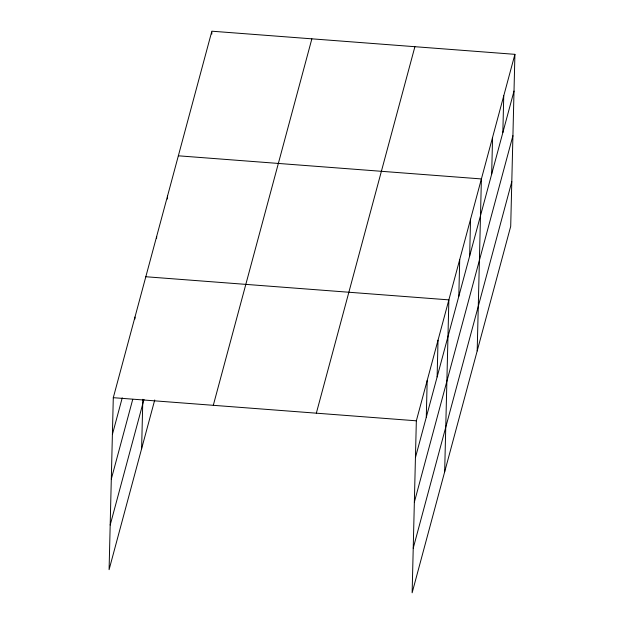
<?xml version="1.0" encoding="UTF-8"?>
<svg xmlns="http://www.w3.org/2000/svg" width="624" height="624" viewBox="0 0 624 624"><rect width="100%" height="100%" fill="white"/><g stroke="black" fill="none" stroke-linecap="round" stroke-linejoin="round"><path stroke-width="0.94" d="M514.909 54.335L416.341 420.81L412.136 592.8L510.705 226.317L514.909 54.335L211.864 31.2L113.295 397.683L109.091 569.665L154.729 399.976M134.932 318.989L134.979 317.054M141.617 448.734L142.826 399.305M156.616 238.36L156.663 236.426M167.435 199.017L167.505 196.115M211.793 34.102L211.84 32.167M426.286 417.238L427.183 380.5M437.128 376.927L438.025 340.189M444.662 471.861L448.867 299.871L145.821 276.744M458.812 296.299L459.709 259.561M469.654 255.988L470.551 219.25M477.188 350.922L481.393 178.932L178.347 155.805M491.665 174.143L492.57 137.397M502.843 132.608L503.74 95.862M112.398 434.421L122.234 397.862M111.306 479.053L132.74 399.368M110.183 525.034L143.972 399.415M213.299 405.311L311.867 38.836M316.337 413.182L414.905 46.699M415.444 457.556L514.012 91.073M414.352 502.187L512.92 135.704M413.228 548.168L511.797 181.685M113.295 397.683L416.341 420.81"/></g></svg>
